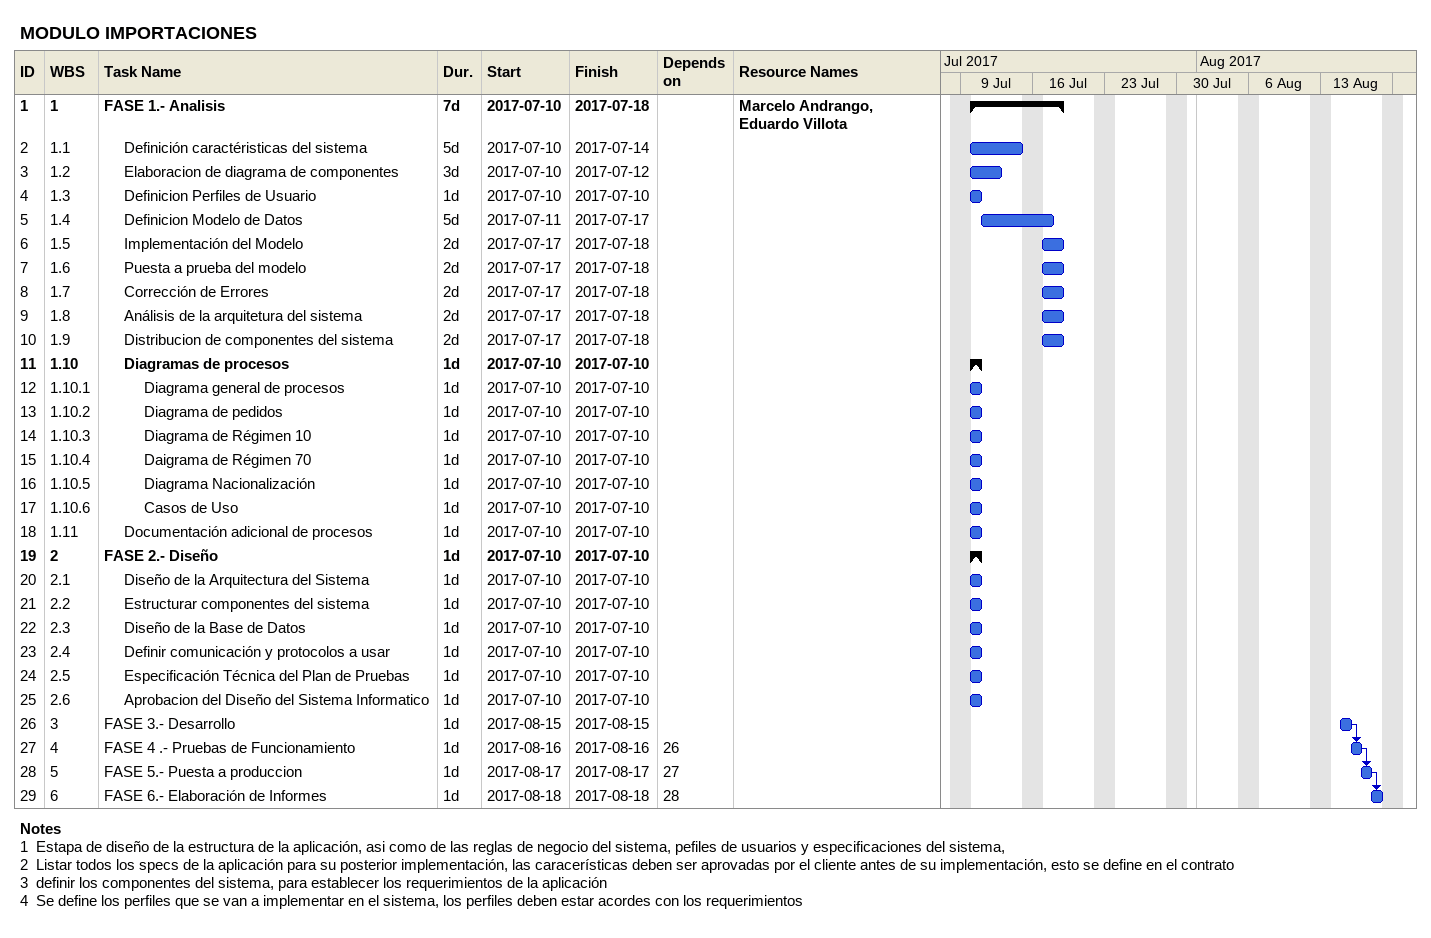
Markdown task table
MODULO IMPORTACIONES

| ID | WBS | Task | Duration | Start | Finish | Predecessors | Resources |
|---|---|---|---|---|---|---|---|
| 1 | 1 | **FASE 1.- Analisis** | 7d | 2017-07-10 | 2017-07-18 |  | Marcelo Andrango, Eduardo Villota |
| 2 | 1.1 | Definición caractéristicas del sistema | 5d | 2017-07-10 | 2017-07-14 |  |  |
| 3 | 1.2 | Elaboracion de diagrama de componentes | 3d | 2017-07-10 | 2017-07-12 |  |  |
| 4 | 1.3 | Definicion Perfiles de Usuario | 1d | 2017-07-10 | 2017-07-10 |  |  |
| 5 | 1.4 | Definicion Modelo de Datos | 5d | 2017-07-11 | 2017-07-17 |  |  |
| 6 | 1.5 | Implementación del Modelo | 2d | 2017-07-17 | 2017-07-18 |  |  |
| 7 | 1.6 | Puesta a prueba del modelo | 2d | 2017-07-17 | 2017-07-18 |  |  |
| 8 | 1.7 | Corrección de Errores | 2d | 2017-07-17 | 2017-07-18 |  |  |
| 9 | 1.8 | Análisis de la arquitetura del sistema | 2d | 2017-07-17 | 2017-07-18 |  |  |
| 10 | 1.9 | Distribucion de componentes del sistema | 2d | 2017-07-17 | 2017-07-18 |  |  |
| 11 | 1.10 | **Diagramas de procesos** | 1d | 2017-07-10 | 2017-07-10 |  |  |
| 12 | 1.10.1 | Diagrama general de procesos | 1d | 2017-07-10 | 2017-07-10 |  |  |
| 13 | 1.10.2 | Diagrama de pedidos | 1d | 2017-07-10 | 2017-07-10 |  |  |
| 14 | 1.10.3 | Diagrama de Régimen 10 | 1d | 2017-07-10 | 2017-07-10 |  |  |
| 15 | 1.10.4 | Daigrama de Régimen 70 | 1d | 2017-07-10 | 2017-07-10 |  |  |
| 16 | 1.10.5 | Diagrama Nacionalización | 1d | 2017-07-10 | 2017-07-10 |  |  |
| 17 | 1.10.6 | Casos de Uso | 1d | 2017-07-10 | 2017-07-10 |  |  |
| 18 | 1.11 | Documentación adicional de procesos | 1d | 2017-07-10 | 2017-07-10 |  |  |
| 19 | 2 | **FASE 2.- Diseño** | 1d | 2017-07-10 | 2017-07-10 |  |  |
| 20 | 2.1 | Diseño de la Arquitectura del Sistema | 1d | 2017-07-10 | 2017-07-10 |  |  |
| 21 | 2.2 | Estructurar componentes del sistema | 1d | 2017-07-10 | 2017-07-10 |  |  |
| 22 | 2.3 | Diseño de la Base de Datos | 1d | 2017-07-10 | 2017-07-10 |  |  |
| 23 | 2.4 | Definir comunicación y protocolos a usar | 1d | 2017-07-10 | 2017-07-10 |  |  |
| 24 | 2.5 | Especificación Técnica del Plan de Pruebas | 1d | 2017-07-10 | 2017-07-10 |  |  |
| 25 | 2.6 | Aprobacion del Diseño del Sistema Informatico | 1d | 2017-07-10 | 2017-07-10 |  |  |
| 26 | 3 | FASE 3.- Desarrollo | 1d | 2017-08-15 | 2017-08-15 |  |  |
| 27 | 4 | FASE 4 .- Pruebas de Funcionamiento | 1d | 2017-08-16 | 2017-08-16 | 26 |  |
| 28 | 5 | FASE 5.- Puesta a produccion | 1d | 2017-08-17 | 2017-08-17 | 27 |  |
| 29 | 6 | FASE 6.- Elaboración de Informes | 1d | 2017-08-18 | 2017-08-18 | 28 |  |

Notes
- 1: Estapa de diseño de la estructura de la aplicación, asi como de las reglas de negocio del sistema, pefiles de usuarios y especificaciones del sistema,
- 2: Listar todos los specs de la aplicación para su posterior implementación, las caracerísticas deben ser aprovadas por el cliente antes de su implementación, esto se define en el contrato
- 3: definir los componentes del sistema, para establecer los requerimientos de la aplicación
- 4: Se define los perfiles que se van a implementar en el sistema, los perfiles deben estar acordes con los requerimientos
